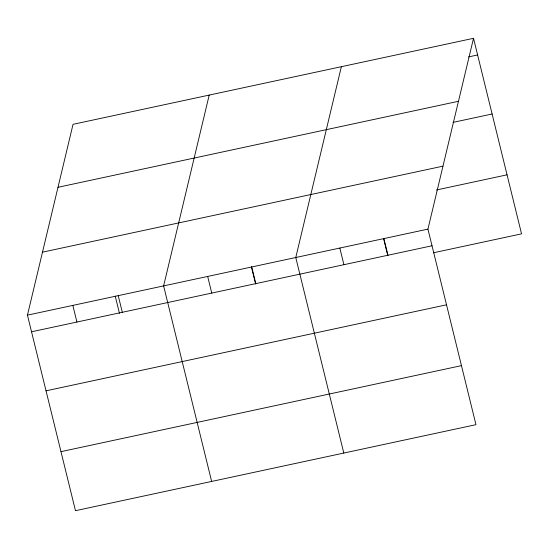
<?xml version="1.0" encoding="UTF-8"?>
<svg xmlns="http://www.w3.org/2000/svg" width="549" height="549" viewBox="0 0 549 549"><rect width="100%" height="100%" fill="white"/><g stroke="black" fill="none" stroke-linecap="round" stroke-linejoin="round"><path stroke-width="0.82" d="M473.519 38.313L427.932 229.125L475.962 424.672L75.481 510.687L27.45 315.147L73.038 124.328L473.519 38.313L521.55 233.853L433.442 252.78M209.203 95.087L163.616 285.899L211.646 481.439M341.361 66.697L295.774 257.508L343.804 453.055M468.469 56.924L477.609 54.955M57.995 187.298L458.477 101.277M453.042 122.386L492.11 113.993M42.493 252.176L442.974 166.155M436.4 189.995L507.05 174.822M27.45 315.147L427.932 229.125M31.54 331.788L432.022 245.774M46.041 390.826L446.522 304.805M60.98 451.655L461.462 365.634M383.881 238.589L387.965 255.23M383.552 238.465L387.779 255.683M339.824 248.052L343.914 264.693M251.717 266.972L255.807 283.62M251.394 266.848L255.621 284.066M207.666 276.435L211.756 293.084M118.227 295.643L122.317 312.292M115.228 296.096L119.456 313.314M72.839 305.395L76.929 322.043"/></g></svg>
